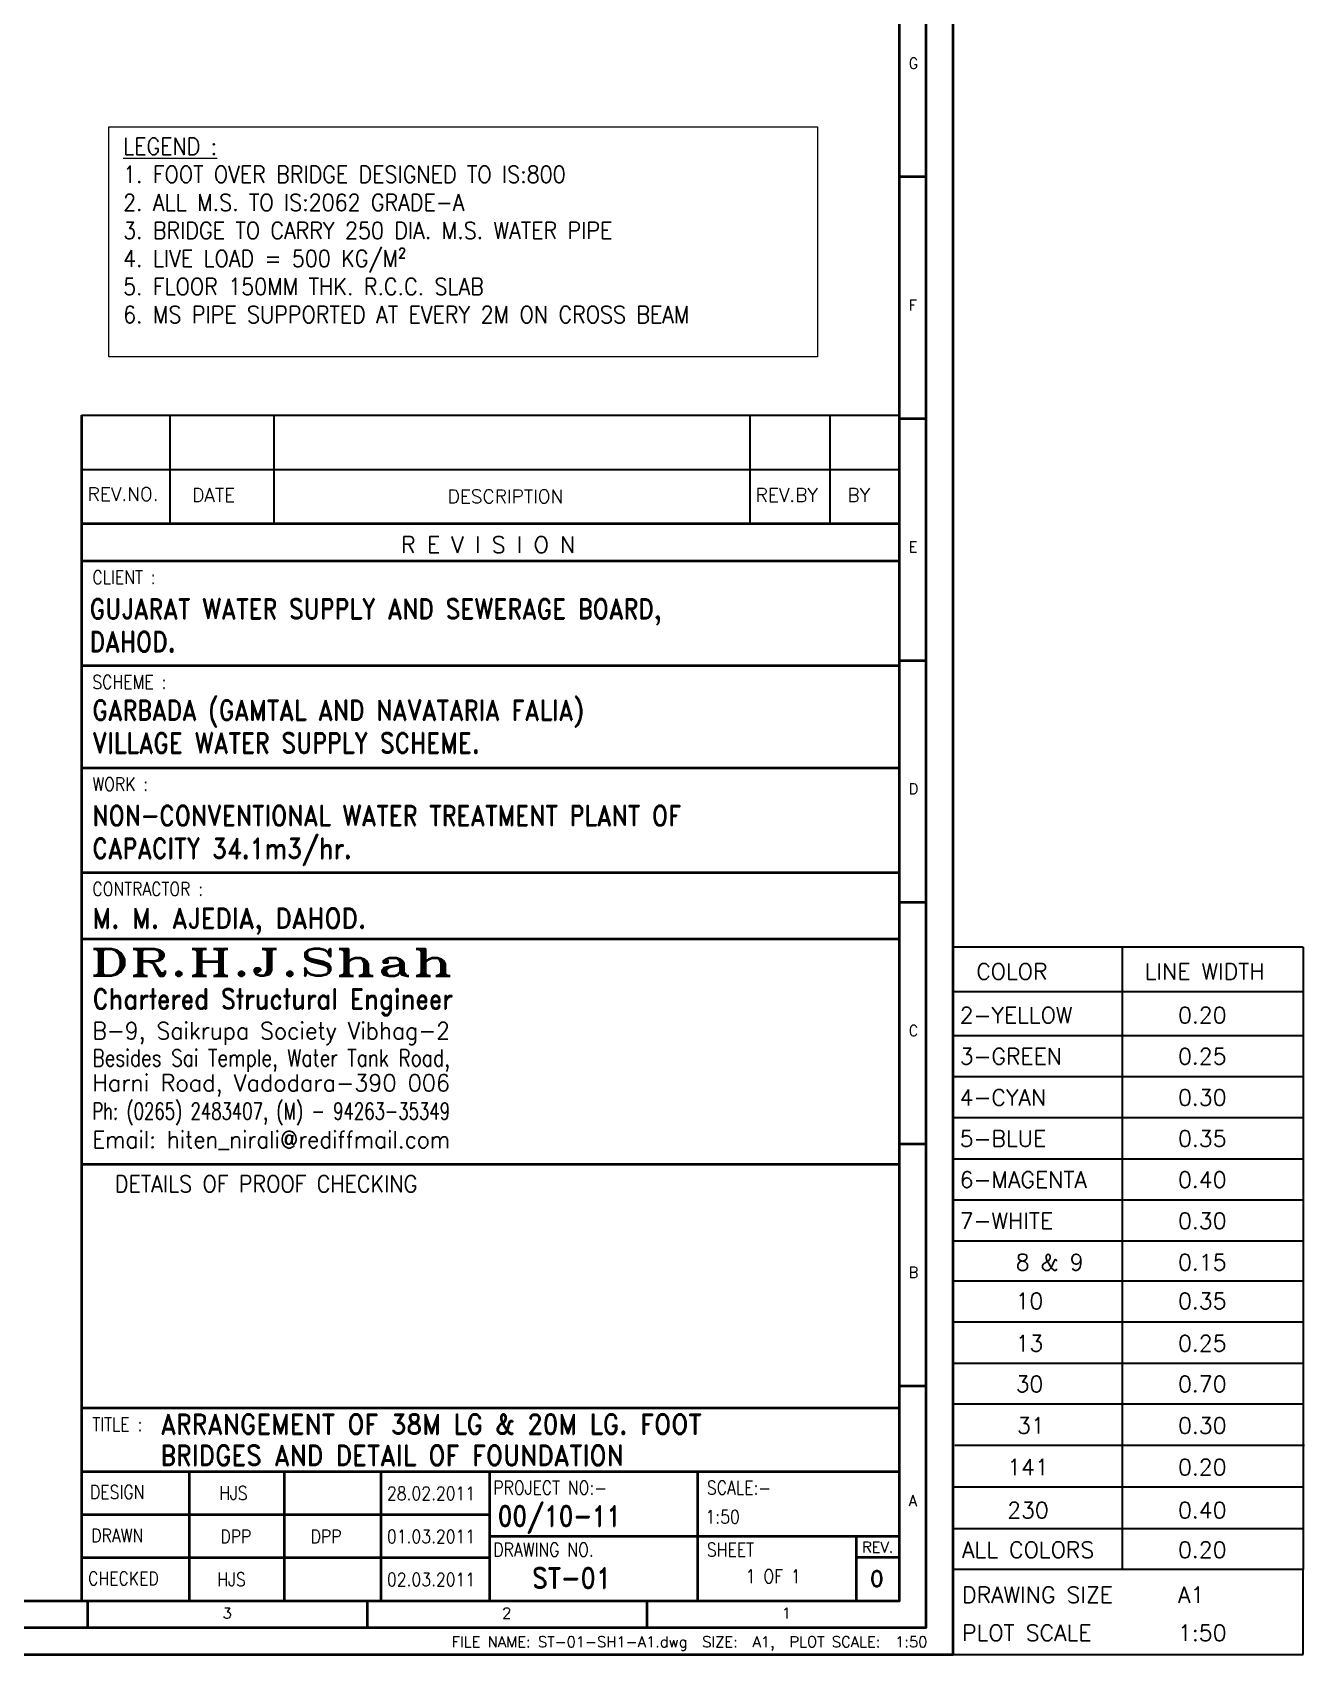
# Model space of a CAD drawing. Header units: millimetres. Extents: x 0 to 1124626, y -157535 to 82123.
# Drawn here: x 40197 to 54376, y 0 to 18080 of the extents above; entities that cross this region are included whole.
import ezdxf
from ezdxf.enums import TextEntityAlignment as Align

# ---------------------------------------------------------------- set-up
doc = ezdxf.new("R2010")
doc.units = ezdxf.units.MM
doc.header["$MEASUREMENT"] = 0
for name, color, linetype, lineweight in [('BLOCK', 7, 'Continuous', 30), ('BORDER', 230, 'Continuous', 40), ('L4', 4, 'Continuous', 30), ('Text', 7, 'Continuous', 15)]:
    doc.layers.add(name, color=color, linetype=linetype, lineweight=lineweight)
doc.styles.add('ROMAND', font='romand.shx')
doc.styles.add('ROMANS', font='romans.shx', dxfattribs={"oblique": 10, "height": 0.15})
doc.styles.add('ROMANT', font='romant')
doc.styles.add('style1', font='romans.shx', dxfattribs={"width": 0.9, "height": 300})

# ---------------------------------------------------------------- blocks, each defined once
blk = doc.blocks.new('SHEET-1')
at = {"layer": 'BORDER', "color": 230}
for p, q in [((831, 274.54), (836, 274.54)), ((831, 229.62), (836, 229.62)), ((831, 184.69), (836, 184.69)), ((831, 139.77), (836, 139.77)), ((831, 94.85), (836, 94.85)), ((831, 49.92), (836, 49.92)), ((680.19, 10), (680.19, 5)), ((732.13, 10), (732.13, 5)), ((784.06, 10), (784.06, 5))]:
    blk.add_line(p, q, dxfattribs=at)
at = {"layer": 'BORDER', "color": 141}
blk.add_lwpolyline([(0, 0), (841, 0), (841, 594), (0, 594)], close=True, dxfattribs=at)
at = {"layer": 'BORDER', "color": 230}
for points in [[(5, 5), (836, 5), (836, 589), (5, 589)], [(10, 10), (831, 10), (831, 584), (10, 584)]]:
    blk.add_lwpolyline(points, close=True, dxfattribs=at)
at = {"layer": 'BORDER', "color": 31, "style": 'ROMANS'}
for s, p in [('G', (832.72, 294.61)), ('F', (832.72, 249.69)), ('E', (832.72, 204.77)), ('D', (832.72, 159.84)), ('C', (832.72, 114.92)), ('B', (832.72, 70)), ('A', (832.72, 27.59)), ('3', (705.27, 6.7)), ('2', (757.21, 6.7)), ('1', (809.15, 6.7))]:
    blk.add_text(s, height=2, dxfattribs=at).set_placement(p)
blk.add_attdef('FILE', text='', height=2, dxfattribs=at).set_placement((836.21, 1.37), align=Align.RIGHT)

msp = doc.modelspace()

# ---------------------------------------------------------------- linework, layer by layer
at = {"layer": 'BLOCK', "color": 9}
for p, q in [((40744.2266, 13814.6933), (49860, 13814.6933)), ((40744.2266, 13210.2491), (49860, 13210.2491))]:
    msp.add_line(p, q, dxfattribs=at)
at = {"layer": 'BLOCK', "color": 1}
for p, q in [((41726.6936, 13814.6933), (41726.6936, 12605.805)), ((42888.3988, 13814.6933), (42888.3988, 12605.805)), ((48193.9642, 13814.6933), (48193.9642, 12605.805)), ((49083.9947, 13814.6933), (49083.9947, 12605.805))]:
    msp.add_line(p, q, dxfattribs=at)
at = {"layer": 'BORDER'}
msp.add_line((40744.2266, 13814.6933), (40744.2314, 600), dxfattribs=at)
at = {"layer": 'BORDER', "color": 230}
for p, q in [((40744.2266, 12605.805), (49860, 12605.805)), ((40744.2266, 12190.0574), (49860, 12190.0574)), ((40744.2266, 11022.5477), (49860, 11022.5477)), ((40744.2266, 9883.4201), (49860, 9883.4201)), ((40744.2266, 8715.9103), (49860, 8715.9103)), ((40744.2266, 7976.7827), (49860, 7976.7827)), ((40744.2256, 5465.3288), (49860.073, 5465.3288)), ((40744.2266, 2748.4941), (49860, 2748.4941)), ((40744.2266, 2039.9993), (49860, 2039.9993)), ((41944.226, 2039.9993), (41944.226, 600)), ((45292.9744, 2039.9993), (45292.9744, 600)), ((47610.0011, 2039.9993), (47610.0011, 600)), ((45292.9744, 1319.9997), (49860, 1319.9997))]:
    msp.add_line(p, q, dxfattribs=at)
at = {"layer": 'BORDER', "color": 141}
for p, q in [((43005.1795, 600), (43005.1795, 2039.9993)), ((44081.2346, 2039.9993), (44081.2346, 600)), ((40744.2266, 1559.9995), (45292.9744, 1559.9995)), ((40744.2266, 1079.9998), (45292.9744, 1079.9998))]:
    msp.add_line(p, q, dxfattribs=at)
at = {"layer": 'BORDER', "color": 1}
for p, q in [((49380.0002, 1319.9997), (49380.0002, 600)), ((49860, 1079.9998), (49380.0002, 1079.9998))]:
    msp.add_line(p, q, dxfattribs=at)
at = {"layer": 'L4', "color": 45}
for p, q in [((54359.0222, 7882.8001), (50460, 7882.8001)), ((52341.9238, 7882.8001), (52341.9238, 949.4911)), ((54359.0222, 7882.8001), (54359.0222, 949.4911)), ((54359.0222, 7385.4946), (50460, 7385.4946)), ((54359.0222, 6897.9533), (50460, 6897.9533)), ((54359.0222, 6439.6645), (50460, 6439.6645)), ((54359.0222, 5981.3757), (50460, 5981.3757)), ((54359.0222, 5523.0869), (50460, 5523.0869)), ((54359.0222, 5064.7981), (50460, 5064.7981)), ((54359.0222, 4606.5093), (50460, 4606.5093)), ((54359.0222, 4161.6233), (50460, 4161.6233)), ((54359.0222, 3703.3345), (50460, 3703.3345)), ((54359.0222, 3245.0457), (50460, 3245.0457)), ((54359.0222, 2791.3008), (50460, 2791.3008)), ((54376.3587, 2328.4681), (50477.3365, 2328.4681)), ((54359.0222, 1864.2583), (50460, 1864.2583)), ((54359.0222, 1400.8981), (50460, 1400.8981)), ((54359.0222, 947.8349), (50460, 947.8349)), ((54359.0222, 0), (54359.0222, 949.4911)), ((50460, 0), (54359.0222, 0))]:
    msp.add_line(p, q, dxfattribs=at)
at = {"layer": 'Text', "ltscale": 20}
msp.add_lwpolyline([(41049.6386, 17027.7323), (48946.5803, 17027.7323), (48946.5803, 14465.9086), (41049.6386, 14465.9086)], close=True, dxfattribs=at)

# ---------------------------------------------------------------- block references
ref = msp.add_blockref('SHEET-1', (0, 0), dxfattribs=dict(xscale=60, yscale=60, zscale=60))
ref.add_attrib('FILE', 'FILE NAME: ST-01-SH1-A1.dwg  SIZE:  A1,  PLOT SCALE:  1:50', dxfattribs={"layer": 'BLOCK', "height": 120, "style": 'ROMANS'}).set_placement((50172.5878, 82.0156), align=Align.RIGHT)

# ---------------------------------------------------------------- texts
at = {"color": 7, "style": 'ROMANS'}
for s, p in [('COLOR', (50717.1219, 7523.5182)), ('LINE WIDTH', (52595.0556, 7523.5182)), ('2-YELLOW', (50531.663, 7035.9769)), ('0.20', (52965.9734, 7035.9769)), ('3-GREEN', (50531.663, 6577.6881)), ('0.25', (52965.9734, 6577.6881)), ('4-CYAN', (50531.663, 6119.3993)), ('0.30', (52965.9734, 6119.3993)), ('5-BLUE', (50531.663, 5661.1105)), ('0.35', (52965.9734, 5661.1105)), ('6-MAGENTA', (50531.663, 5202.8217)), ('0.40', (52965.9734, 5202.8217)), ('7-WHITE', (50531.663, 4744.5329)), ('0.30', (52965.9734, 4744.5329)), ('8 & 9', (51155.983, 4282.262)), ('0.15', (52965.9734, 4282.262)), ('10', (51155.983, 3850.7788)), ('0.35', (52965.9734, 3850.7788)), ('13', (51155.983, 3379.0872)), ('0.25', (52965.9734, 3379.0872)), ('30', (51155.983, 2925.3424)), ('0.70', (52965.9734, 2925.3424)), ('31', (51173.3195, 2462.5096)), ('0.30', (52965.9734, 2462.5096)), ('141', (51062.3349, 1998.2999)), ('0.20', (52965.9734, 1998.2999)), ('230', (51062.3349, 1520.252)), ('0.40', (52965.9734, 1520.252)), ('ALL COLORS', (50558.7967, 1078.2224)), ('0.20', (52965.9734, 1078.2224)), ('DRAWING SIZE', (50558.7967, 576.2875)), ('A1', (52965.9734, 576.2875)), ('PLOT SCALE', (50558.7967, 151.616)), ('1:50', (52965.9734, 151.616))]:
    msp.add_text(s, height=180, dxfattribs=at).set_placement(p)
at = {"layer": 'BLOCK', "color": 31, "style": 'ROMANS'}
for s, p in [('REV.NO.', (40812.4439, 12858.2395)), ('DATE', (41977.2604, 12847.5826)), ('REV.BY', (48257.8785, 12847.5826)), ('BY', (49281.083, 12847.5826))]:
    msp.add_text(s, height=151.11104, dxfattribs=at).set_placement(p)
msp.add_text('DESCRIPTION', height=151.111039, dxfattribs=at).set_placement((45469.453, 12908.0793), align=Align.MIDDLE)
at = {"layer": 'BLOCK', "color": 230, "style": 'ROMANS'}
msp.add_text('R E V I S I O N', height=181.333246, dxfattribs=at).set_placement((45277.5578, 12370.9246), align=Align.MIDDLE)
at = {"layer": 'BLOCK'}
for s, height, style, width, p in [('CLIENT :', 149.99993, 'ROMANS', 0.85, (40865.1154, 11932.6707)), ('GUJARAT WATER SUPPLY AND SEWERAGE BOARD,', 224.998174, 'ROMAND', 0.85, (40834.8938, 11542.7086)), ('DAHOD.', 224.99817, 'ROMAND', 0.85, (40834.8938, 11177.3975)), ('SCHEME :', 149.99993, 'ROMANS', 0.85, (40865.1154, 10765.161)), ('GARBADA (GAMTAL AND NAVATARIA FALIA)', 224.998174, 'ROMAND', 0.85, (40865.1154, 10413.6)), ('VILLAGE WATER SUPPLY SCHEME.', 224.998174, 'ROMAND', 0.85, (40865.1154, 10048.2888)), ('WORK :', 149.99993, 'ROMANS', 0.85, (40865.1154, 9626.0333)), ('NON-CONVENTIONAL WATER TREATMENT PLANT OF', 224.998174, 'ROMAND', 0.85, (40865.1154, 9239.0434)), ('CAPACITY 34.1m3/hr.', 224.998174, 'ROMAND', 0.85, (40865.1154, 8873.7322)), ('CONTRACTOR :', 149.999928, 'ROMANS', 0.85, (40865.1154, 8458.5236)), ('M. M. AJEDIA, DAHOD.', 224.998174, 'ROMAND', 0.9, (40865.1154, 8094.4682)), ('TITLE :', 149.99993, 'ROMANS', 0.85, (40865.1154, 2491.1074)), ('ARRANGEMENT OF 38M LG & 20M LG. FOOT ', 224.998174, 'ROMAND', 0.9, (41624.4687, 2455.4677)), ('BRIDGES AND DETAIL OF FOUNDATION', 224.998174, 'ROMAND', 0.9, (41624.4687, 2107.2218)), ('DESIGN', 149.99993, 'ROMANS', 0.85, (40838.833, 1736.4636)), ('HJS', 149.99993, 'ROMANS', 0.85, (42278.5483, 1726.168)), ('28.02.2011', 149.99993, 'ROMANS', 0.85, (44148.5335, 1721.2598)), ('PROJECT NO:-', 149.999928, 'ROMANS', 0.85, (45333.8963, 1784.5051)), ('SCALE:-', 149.99993, 'ROMANS', 0.85, (47714.401, 1784.5051)), ('00/10-11', 224.99817, 'ROMAND', 0.85, (45383.4724, 1431.0765)), ('1:50', 149.99993, 'ROMANS', 0.85, (47699.1161, 1460.4598)), ('DRAWN', 149.99993, 'ROMANS', 0.85, (40852.7235, 1251.5556)), ('DPP', 149.99993, 'ROMANS', 0.85, (42292.4388, 1241.26)), ('DPP', 149.99993, 'ROMANS', 0.85, (43297.9661, 1241.26)), ('01.03.2011', 149.99993, 'ROMANS', 0.85, (44148.5335, 1241.26)), ('DRAWING NO.', 149.999928, 'ROMANS', 0.85, (45333.8963, 1093.7514)), ('SHEET', 149.99993, 'ROMANS', 0.85, (47714.401, 1093.7514)), ('CHECKED', 149.99993, 'ROMANS', 0.85, (40817.9973, 773.587)), ('HJS', 149.99993, 'ROMANS', 0.85, (42257.7126, 763.2914)), ('02.03.2011', 149.99993, 'ROMANS', 0.85, (44148.5335, 761.2603)), ('ST-01', 224.99817, 'ROMAND', 0.9, (45766.4336, 741.0963)), ('1 OF 1', 149.99993, 'ROMANS', 0.85, (48147.4637, 797.1295))]:
    msp.add_text(s, height=height, dxfattribs=dict(at, style=style, width=width)).set_placement(p)
at = {"layer": 'BLOCK', "color": 30, "style": 'ROMANT', "width": 1.585666}
msp.add_text('DR.H.J.Shah', height=299.997565, dxfattribs=at).set_placement((40838.766, 7566.0401), (44893.5067, 7566.0401), align=Align.FIT)
at = {"layer": 'BLOCK', "color": 31, "style": 'ROMAND', "width": 0.784961}
msp.add_text('Chartered Structural Engineer', height=224.999892, dxfattribs=at).set_placement((40869.2119, 7195.4761), (44880.9213, 7195.4761), align=Align.FIT)
at = {"layer": 'BLOCK', "color": 7, "style": 'ROMANS'}
for s, width, p, p2 in [('B-9, Saikrupa Society Vibhag-2', 0.842467, (40865.1154, 6859.2263), (44851.786, 6859.2263)), ('Besides Sai Temple, Water Tank Road,', 0.708742, (40865.1154, 6555.9466), (44851.786, 6555.9466)), ('Harni Road, Vadodara-390 006', 0.858668, (40865.1154, 6277.7965), (44851.786, 6277.7965)), ('Ph: (0265) 2483407, (M) - 94263-35349', 0.626237, (40865.1154, 5963.4243), (44851.786, 5963.4243)), ('Email: hiten_nirali@rediffmail.com', 0.831485, (40865.1154, 5645.8504), (44851.786, 5645.8504))]:
    msp.add_text(s, height=187.49991, dxfattribs=dict(at, width=width)).set_placement(p, p2, align=Align.FIT)
at = {"layer": 'BLOCK', "color": 31, "style": 'ROMANS', "width": 0.9}
msp.add_text('DETAILS OF PROOF CHECKING', height=187.5, dxfattribs=at).set_placement((42801.7226, 5246.2868), align=Align.MIDDLE)
at = {"layer": 'BLOCK', "style": 'ROMAND'}
msp.add_text('0', height=179.9999, dxfattribs=at).set_placement((49531.8281, 755.9419))
at = {"layer": 'BORDER', "color": 11, "style": 'ROMANS'}
msp.add_text('REV.', height=119.99994, dxfattribs=at).set_placement((49444.0378, 1136.8412))
at = {"layer": 'Text', "ltscale": 20, "insert": (41207.6997, 16904.1849), "char_height": 187.5, "width": 7471.985997, "attachment_point": 1, "style": 'style1'}
msp.add_mtext('{\\LLEGEND :\\P}1. FOOT OVER BRIDGE DESIGNED TO IS:800\\P2. ALL M.S. TO IS:2062 GRADE-A\\P3. BRIDGE TO CARRY 250 DIA. M.S. WATER PIPE\\P4. LIVE LOAD = 500 KG/M² \\P5. FLOOR 150MM THK. R.C.C. SLAB\\P6. MS PIPE SUPPORTED AT EVERY 2M ON CROSS BEAM', dxfattribs=at)

doc.saveas('drawing.dxf')
